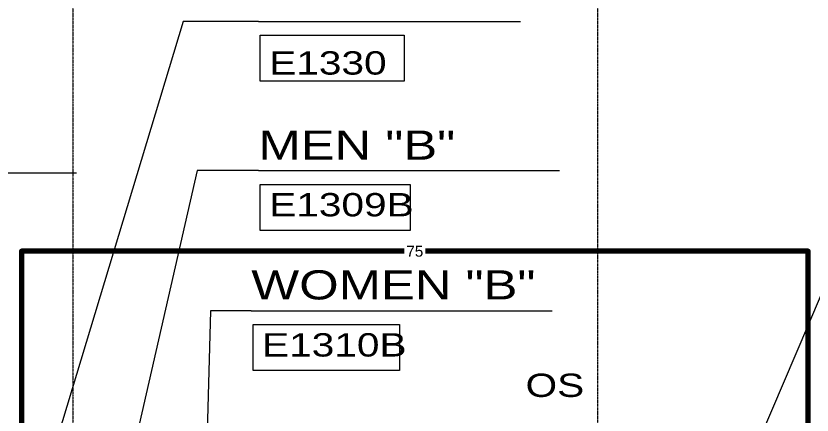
# Model space of a CAD drawing. Header units: inches. Extents: x -40190 to 0, y -3216 to 2257.
# Drawn here: x -21820 to -21274, y 1555 to 1829 of the extents above; entities that cross this region are included whole.
import ezdxf
from ezdxf.enums import TextEntityAlignment as Align

# ---------------------------------------------------------------- set-up
doc = ezdxf.new("R2010")
doc.units = ezdxf.units.IN
doc.header["$LTSCALE"] = 0.5
doc.header["$MEASUREMENT"] = 0
doc.linetypes.add('A113$0$CENTER', pattern=[2, 1.25, -0.25, 0.25, -0.25])
for name, color, linetype in [('0 @ 48', 7, 'Continuous'), ('0 @ 96', 7, 'Continuous'), ('A113$0$A-ANNO-IDEN', 8, 'Continuous'), ('A113$0$A-ANNO-TEXT', 8, 'Continuous'), ('A113$0$A-GRID-GRDP0-15', 8, 'Continuous'), ('E-FIRE', 234, 'Continuous'), ('XREF', 7, 'Continuous')]:
    doc.layers.add(name, color=color, linetype=linetype)
doc.layers.add('E-Fire-Covr', color=240, linetype='Continuous', lineweight=70, plot=False)
doc.styles.add('A113$0$Arial', font='arial.ttf', dxfattribs={"height": 0.076839})
doc.styles.add('A113$0$style-Arial', font='arial.ttf')
doc.styles.add('MAMEP ANNO', font='arial.ttf', dxfattribs={"height": 0.101562})

# ---------------------------------------------------------------- blocks, each defined once
blk = doc.blocks.new('FA-StrobeSymbol-Anno')
at = {"color": 0, "linetype": 'ByBlock'}
for p, q in [((-0.044, 0.044), (-0.074, 0.074)), ((0.044, 0.044), (0.074, 0.074)), ((-0.044, -0.044), (-0.074, -0.074)), ((0.044, -0.044), (0.074, -0.074))]:
    blk.add_line(p, q, dxfattribs=at)
blk.add_circle((0, 0), 0.0403, dxfattribs=at)
blk = doc.blocks.new('*U1279')
at = {"layer": '0 @ 48', "color": 0, "linetype": 'ByBlock', "xscale": 24, "yscale": 24, "zscale": 24, "rotation": 180}
blk.add_blockref('FA-StrobeSymbol-Anno', (0, -4), dxfattribs=at)
at = {"layer": '0 @ 96', "color": 0, "linetype": 'ByBlock', "xscale": 48, "yscale": 48, "zscale": 48, "rotation": 180}
blk.add_blockref('FA-StrobeSymbol-Anno', (0, -4), dxfattribs=at)
blk = doc.blocks.new('FA-Speaker-Anno')
at = {"color": 0, "linetype": 'ByBlock'}
for p, q in [((0.0833, 0), (0.1562, 0.0417)), ((0.1562, -0.0417), (0.0833, 0)), ((0.1562, 0.0417), (0.1562, -0.0417))]:
    blk.add_line(p, q, dxfattribs=at)
blk.add_lwpolyline([(0, 0.0417), (0.0833, 0.0417), (0.0833, -0.0417), (0, -0.0417)], close=True, dxfattribs=at)
blk = doc.blocks.new('*U1280')
at = {"layer": '0 @ 48', "color": 0, "linetype": 'ByBlock', "xscale": 48, "yscale": 48, "zscale": 48, "rotation": 270}
blk.add_blockref('FA-Speaker-Anno', (0, -2), dxfattribs=at)
at = {"layer": '0 @ 96', "color": 0, "linetype": 'ByBlock', "xscale": 96, "yscale": 96, "zscale": 96, "rotation": 270}
blk.add_blockref('FA-Speaker-Anno', (0, 0), dxfattribs=at)
blk = doc.blocks.new('*U335')
at = {"layer": 'E-Fire-Covr'}
blk.add_lwpolyline([(7.21, -540), (270, -540), (270, 0), (-270, 0), (-270, -540), (-7.29, -540)], dxfattribs=at)
for name in ['*U1280', '*U1279']:
    blk.add_blockref(name, (0, 0))
at = {"color": 6, "style": 'MAMEP ANNO'}
blk.add_text('75', height=7.5, dxfattribs=at).set_placement((8.71, -12.41))
at = {"layer": 'E-Fire-Covr', "style": 'MAMEP ANNO'}
blk.add_text('75', height=7.5, rotation=180, dxfattribs=at).set_placement((0, -540), align=Align.MIDDLE_CENTER)
blk = doc.blocks.new('A113')
at = {"layer": 'A113$0$A-ANNO-IDEN', "lineweight": 13}
for p, q in [((-21653.6063, 1825.563), (-21473.6579, 1825.563)), ((-22012.0615, 1721.6814), (-21778.5115, 1721.6814)), ((-21653.6063, 1723.2077), (-21447.0435, 1723.2077)), ((-21658.5093, 1627.0478), (-21451.9465, 1627.0478))]:
    blk.add_line(p, q, dxfattribs=at)
at = {"layer": 'A113$0$A-ANNO-IDEN', "lineweight": 0, "flags": 128}
for points in [[(-21653.6063, 1825.563), (-21705.1521, 1825.563), (-21966.5942, 962.0517)], [(-21653.6063, 1723.2077), (-21695.5714, 1723.2077), (-21881.7066, 910.0727)], [(-21658.5093, 1627.0478), (-21686.4172, 1627.0478), (-21706.2512, 913.1254)]]:
    blk.add_lwpolyline(points, dxfattribs=at)
at = {"layer": 'A113$0$A-ANNO-IDEN', "lineweight": 13}
for points in [[(-21652.4065, 1816.0462), (-21553.5527, 1816.0462), (-21553.5527, 1784.5167), (-21652.4065, 1784.5167)], [(-21652.4065, 1713.691), (-21549.3735, 1713.691), (-21549.3735, 1682.1614), (-21652.4065, 1682.1614)], [(-21657.3095, 1617.531), (-21556.845, 1617.531), (-21556.845, 1586.0015), (-21657.3095, 1586.0015)]]:
    blk.add_3dface(points, dxfattribs=at)
at = {"layer": 'A113$0$A-ANNO-TEXT', "lineweight": 0, "flags": 128}
blk.add_lwpolyline([(-21225.2522, 1736.6837), (-21361.0239, 1419.1564)], dxfattribs=at)
at = {"layer": 'A113$0$A-GRID-GRDP0-15', "linetype": 'A113$0$CENTER', "lineweight": 0}
for p, q in [((-21781.0236, 2113.2362), (-21781.0236, -676.9042)), ((-21421.0236, 2113.2362), (-21421.0236, -676.9042))]:
    blk.add_line(p, q, dxfattribs=at)
at = {"layer": 'A113$0$A-ANNO-IDEN', "lineweight": 13, "style": 'A113$0$style-Arial', "width": 1.246875}
for s, p in [('E1309B', (-21646.2224, 1691.8042)), ('E1310B', (-21651.1254, 1595.6442))]:
    blk.add_text(s, height=16, dxfattribs=at).set_placement(p)
at = {"layer": 'A113$0$A-ANNO-IDEN', "lineweight": 13, "attachment_point": 7, "line_spacing_factor": 0.6, "style": 'A113$0$Arial'}
for s, insert, char_height in [('\\H1x;\\W1.24688;E1330', (-21646.2224, 1788.8261), 15.999998), ('\\H1x;\\W1.24688;MEN "B"', (-21653.6073, 1730.6867), 19.999996), ('\\H1x;\\W1.24688;WOMEN "B"', (-21658.5103, 1634.5268), 19.999996)]:
    blk.add_mtext(s, dxfattribs=dict(at, insert=insert, char_height=char_height))
at = {"layer": 'A113$0$A-ANNO-TEXT', "lineweight": 70, "style": 'A113$0$style-Arial', "width": 1.246875}
blk.add_text('OS', height=16, dxfattribs=at).set_placement((-21470.295, 1567.9296))

msp = doc.modelspace()

# ---------------------------------------------------------------- block references
at = {"layer": 'E-FIRE', "rotation": 180}
msp.add_blockref('*U335', (-21546.21, 1127.9), dxfattribs=at)
at = {"layer": 'XREF'}
msp.add_blockref('A113', (0.08, 0), dxfattribs=at)

doc.saveas('drawing.dxf')
